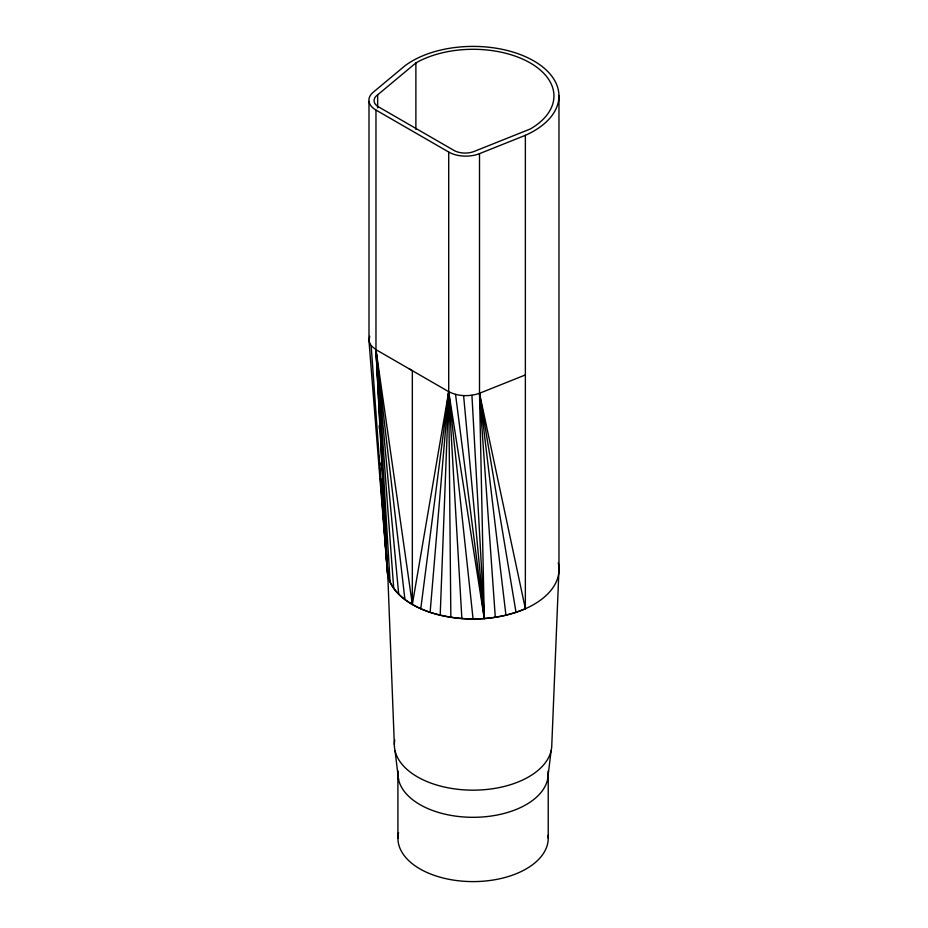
<?xml version="1.0" encoding="UTF-8"?>
<svg xmlns="http://www.w3.org/2000/svg" width="928" height="928" viewBox="0 0 928 928"><rect width="100%" height="100%" fill="white"/><g stroke="black" fill="none" stroke-linecap="round" stroke-linejoin="round"><path stroke-width="1.39" d="M440.197 615.183L448.711 391.674L448.711 152.053L375.968 110.049A24.128 13.932 0 0 1 373.184 92.278L404.933 65.807A85.886 49.59 0 0 1 533.809 60.923A85.886 49.59 0 0 1 525.364 135.326L525.364 608.71C495.424 621.273 460.972 622.027 430.128 612.318C410.721 605.787 388.194 592.157 387.185 569.374L368.996 341.075L368.996 101.454M430.128 612.318L448.711 391.674L375.968 349.67L371.165 345.726L368.996 341.075L369.692 336.272M387.475 566.788L394.342 744.697M547.59 779.59L551.128 750.636M420.778 608.71L448.711 391.674C458.2 396.511 469.533 396.778 479.509 393.275L525.364 374.947M375.968 110.049L375.968 349.67L412.334 604.441L448.711 391.674L484.288 618.535L479.509 393.275L479.509 153.654L525.364 135.326M377.65 94.853L415.883 62.965A80.887 46.702 0 0 1 530.259 62.965A80.887 46.702 0 0 1 530.259 129.004L475.043 151.078A15.95 9.21 0 0 1 453.142 149.942L379.622 107.497A15.625 9.013 0 0 1 377.65 94.853L377.65 107.845M525.364 608.71L479.509 393.275L495.297 617.271M516.014 612.318L479.509 393.275L505.946 615.183M455.544 394.435L484.288 618.535L471.923 395.293M395.015 750.636L398.564 779.59M404.933 599.558L375.968 349.67L387.185 569.374L383.937 526.211M450.846 617.271L448.711 391.674L473.071 618.964M463.606 395.688L484.288 618.535M398.692 594.164L375.968 349.67L387.916 575.847M393.716 588.352L375.968 349.67L390.108 582.204M375.086 408.216L375.411 412.531M376.06 421.161L376.281 424.038M376.93 432.68L377.244 436.995M377.789 444.187L378.114 448.502M378.647 455.694L379.088 461.46M379.517 467.213L380.051 474.405M380.376 478.72L380.921 485.912M381.246 490.228L381.895 498.87M382.208 503.185L382.754 510.377M382.974 513.254L383.728 523.322M371.165 345.726L387.185 569.374L386.674 560.732M379.169 425.743L379.355 428.62M380.898 462.863L381.072 465.74M381.837 478.697L382.174 484.451M382.858 495.97L383.276 503.162M383.867 513.242L384.296 520.434M384.969 531.953L385.572 542.022M385.99 549.225L386.5 557.856M448.711 391.674L461.866 618.535M558.969 95.99L558.969 569.374L551.8 744.697A78.729 45.46 0 0 1 468.953 790.099A78.729 45.46 0 0 1 394.771 739.952M548.228 773.917L548.228 838.204M415.883 62.965L415.883 129.352M412.334 604.441L412.334 370.666A85.886 49.59 0 0 1 409.028 368.648M397.915 773.917L397.915 838.204M558.273 562.902A85.933 49.613 0 0 1 476.447 618.953A85.933 49.613 0 0 1 387.254 566.776M548.065 771.087A75.156 43.396 0 0 1 473.071 817.313A75.156 43.396 0 0 1 398.077 771.087M548.065 835.374A75.156 43.396 0 0 1 470.612 881.577A75.156 43.396 0 0 1 398.564 832.544M479.509 153.654A24.128 13.932 0 0 1 448.711 152.053"/></g></svg>
